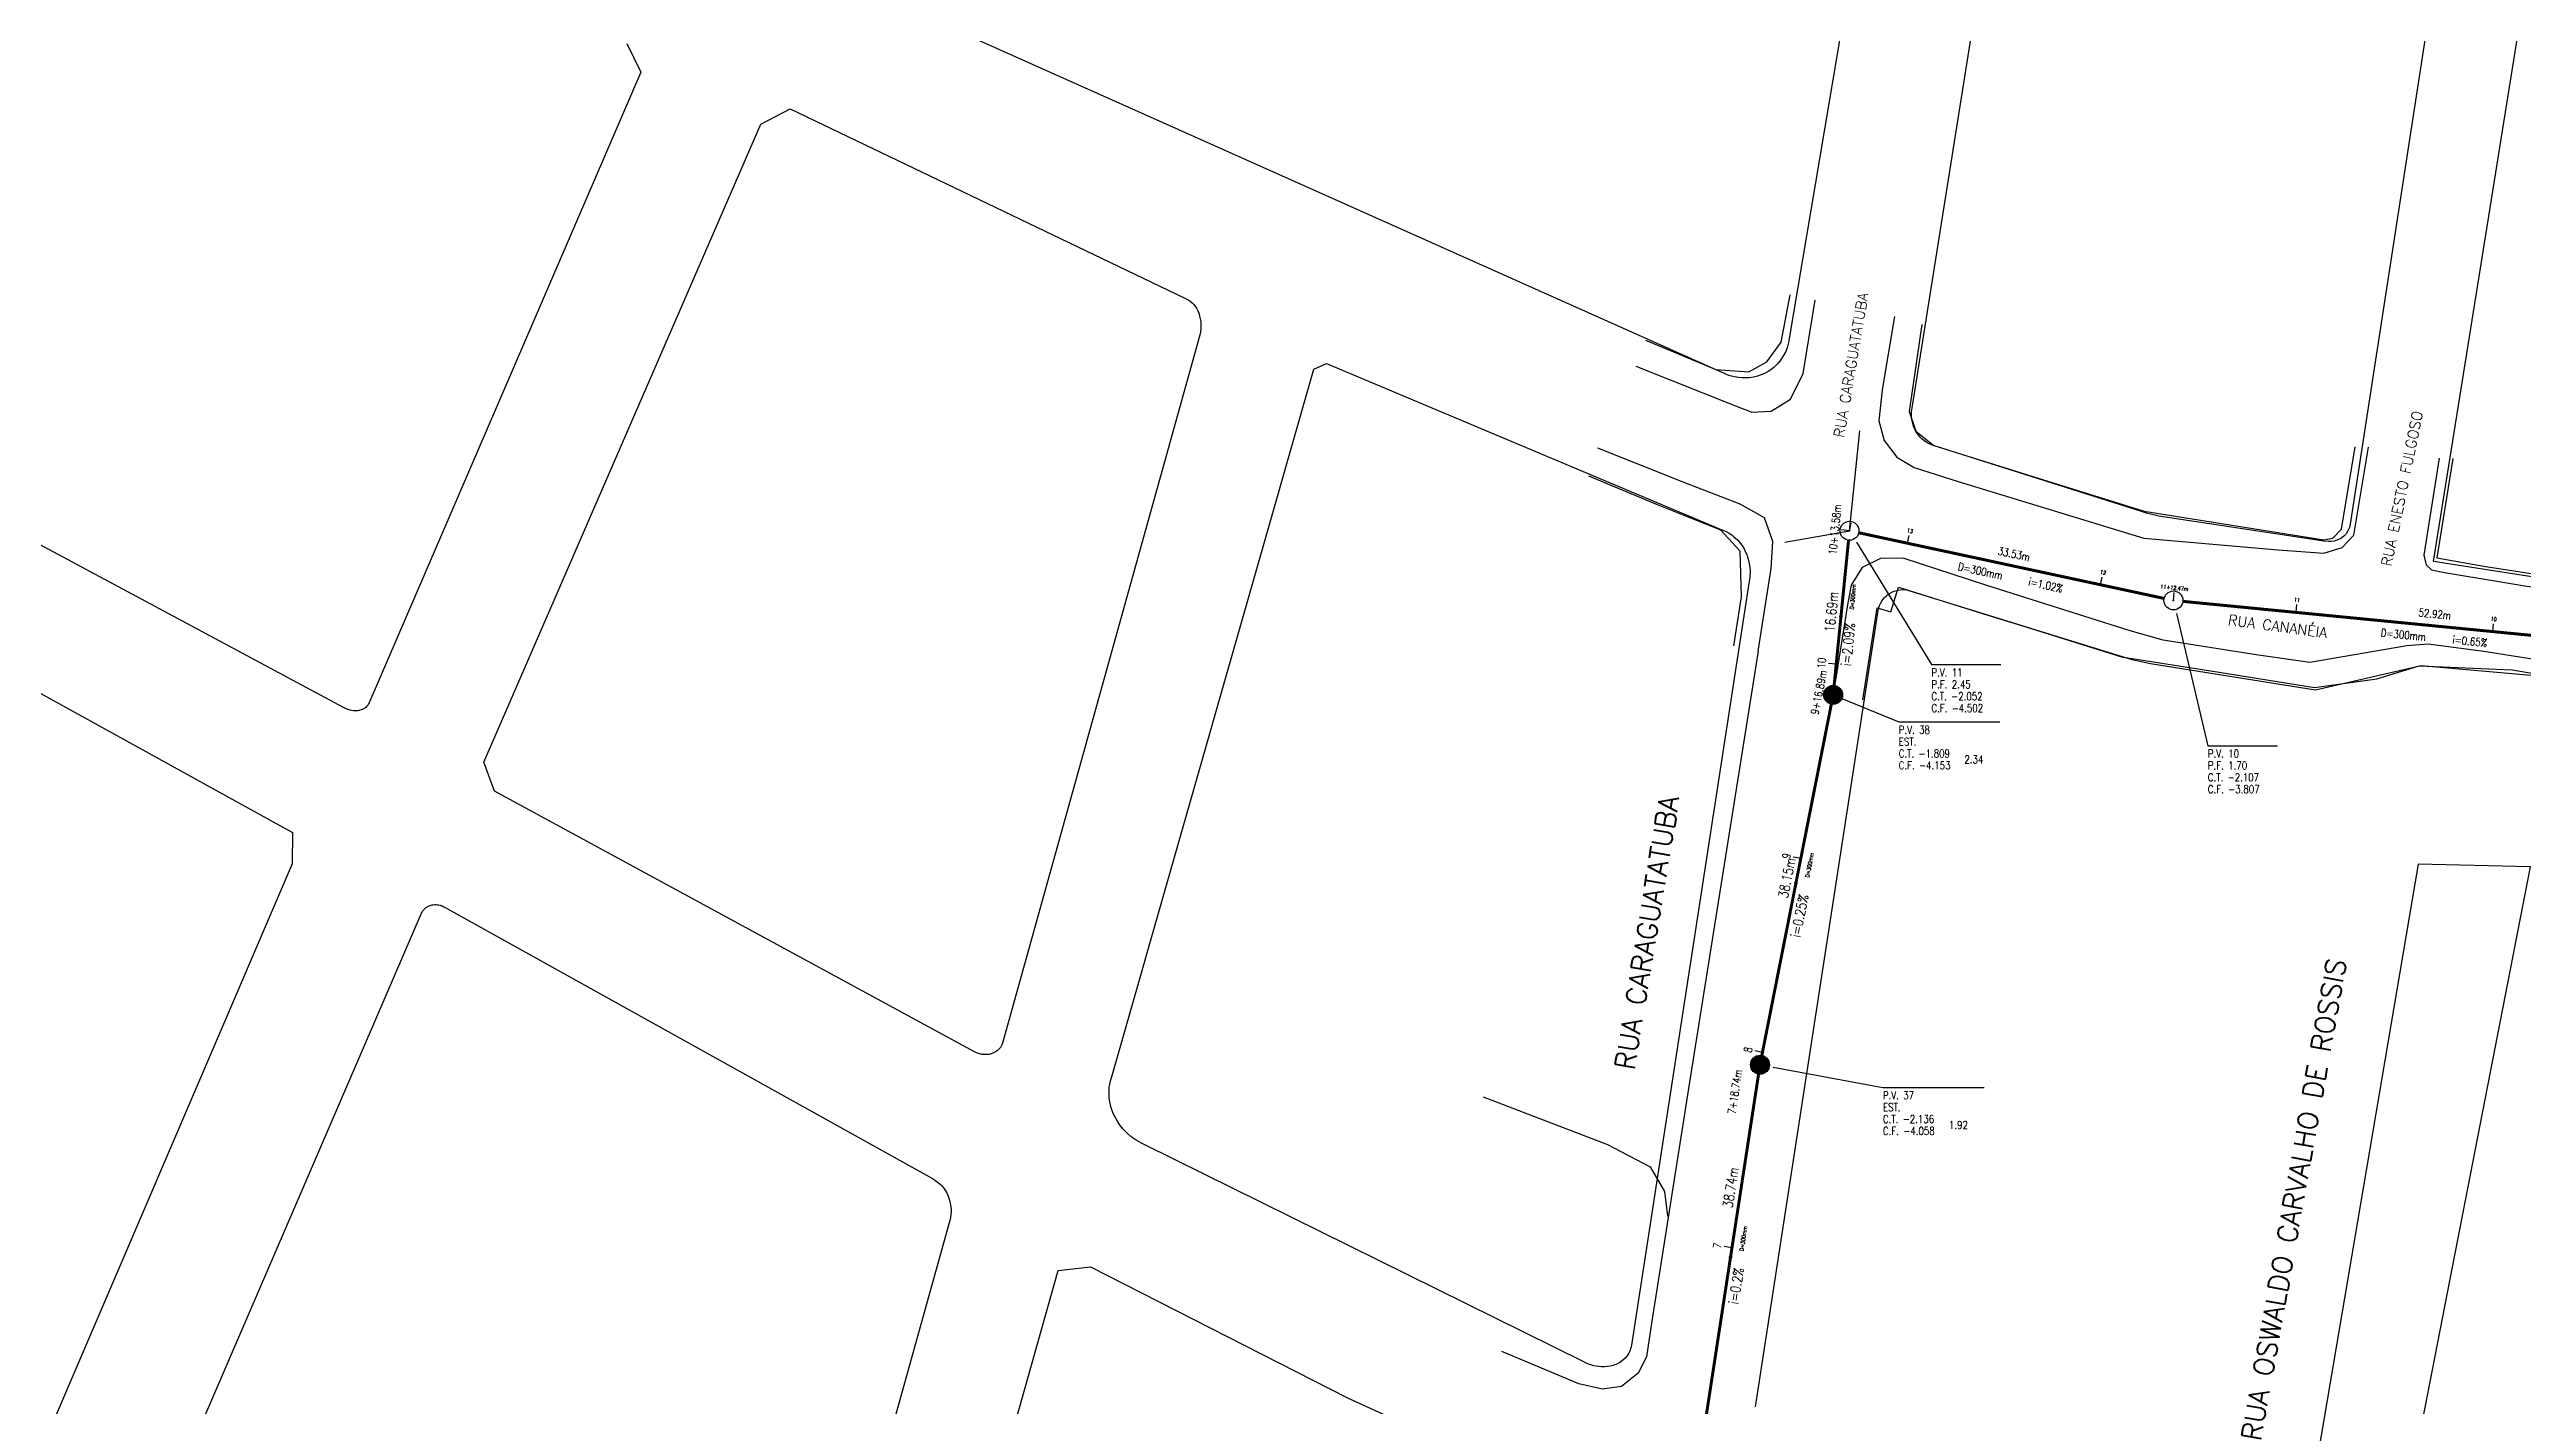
# Model space of a CAD drawing. Extents: x -6997814 to 14282083, y -16 to 289481930.
# Drawn here: x 362103.3 to 362353.6, y 7352491.2 to 7352628.4 of the extents above; entities that cross this region are included whole.
import ezdxf
from ezdxf.enums import TextEntityAlignment as Align

# ---------------------------------------------------------------- set-up
doc = ezdxf.new("R2010")
doc.units = 0
doc.header["$LTSCALE"] = 6.5
doc.layers.get('0').update_dxf_attribs({"linetype": 'CONTINUOUS'})
for name, color, linetype in [('AL-ESGOTO', 30, 'CONTINUOUS'), ('GUIA', 7, 'CONTINUOUS'), ('LISTAGEM_TEXTO', 7, 'CONTINUOUS'), ('MURO', 251, 'CONTINUOUS'), ('PONTOS-CAIXAS_U', 1, 'CONTINUOUS'), ('PS_IND_COMPRIMENTO', 7, 'CONTINUOUS'), ('PS_IND_DIAMETRO', 7, 'CONTINUOUS'), ('PS_IND_FLUXO', 3, 'CONTINUOUS'), ('PS_IND_INCLINACAO', 7, 'CONTINUOUS'), ('PS_PONTOS_IDENTIFICACAO_LIN', 7, 'CONTINUOUS'), ('PS_PONTOS_IDENTIFICACAO_TXT', 7, 'CONTINUOUS'), ('QUADRA-DEF', 7, 'CONTINUOUS'), ('T-MARGEM', 7, 'CONTINUOUS'), ('T_Ptos', 7, 'CONTINUOUS'), ('TUBO_PVC', 1, 'CONTINUOUS'), ('TXT-LOGRAD', 3, 'CONTINUOUS')]:
    doc.layers.add(name, color=color, linetype=linetype)
doc.styles.add('1-1000  -  RÉGUA 100', font='romans.shx', dxfattribs={"height": 2.5})
doc.styles.add('ROMANS', font='romans.shx')
doc.styles.add('SABESP', font='ROMANS.shx', dxfattribs={"height": 2})
picture_1 = doc.add_image_def('image1.ecw', size_in_pixel=(49668, 39849))

# ---------------------------------------------------------------- blocks, each defined once
blk = doc.blocks.new('*U10', base_point=(362285.523, 7352579.72))
at = {"layer": 'GUIA'}
blk.add_circle((362285.523, 7352579.72), 0.24, dxfattribs=at)
blk = doc.blocks.new('*U11', base_point=(362285.523, 7352579.72))
at = {"layer": 'GUIA'}
blk.add_circle((362285.523, 7352579.72), 0.24, dxfattribs=at)
blk = doc.blocks.new('*U240')
at = {"layer": 'T-MARGEM'}
blk.add_line((0, 0), (0, 0.2), dxfattribs=at)
at = {"layer": 'T-MARGEM', "const_width": 0.025, "flags": 128}
blk.add_lwpolyline([(-0.013, 0, 1), (0.013, 0, 1)], format="xyb", close=True, dxfattribs=at)
blk = doc.blocks.new('*U241')
at = {"layer": 'T-MARGEM'}
blk.add_line((0, 0), (0, 0.2), dxfattribs=at)
at = {"layer": 'T-MARGEM', "const_width": 0.025, "flags": 128}
blk.add_lwpolyline([(-0.013, 0, 1), (0.013, 0, 1)], format="xyb", close=True, dxfattribs=at)
blk = doc.blocks.new('*U242')
at = {"layer": 'T-MARGEM'}
blk.add_line((0, 0), (0, 0.2), dxfattribs=at)
at = {"layer": 'T-MARGEM', "const_width": 0.025, "flags": 128}
blk.add_lwpolyline([(-0.013, 0, 1), (0.013, 0, 1)], format="xyb", close=True, dxfattribs=at)
blk = doc.blocks.new('*U243')
at = {"layer": 'T-MARGEM'}
blk.add_line((0, 0), (0, 0.2), dxfattribs=at)
at = {"layer": 'T-MARGEM', "const_width": 0.025, "flags": 128}
blk.add_lwpolyline([(-0.013, 0, 1), (0.013, 0, 1)], format="xyb", close=True, dxfattribs=at)
blk = doc.blocks.new('*U244')
at = {"layer": 'T-MARGEM'}
blk.add_line((0, 0), (0, 0.2), dxfattribs=at)
at = {"layer": 'T-MARGEM', "const_width": 0.025, "flags": 128}
blk.add_lwpolyline([(-0.013, 0, 1), (0.013, 0, 1)], format="xyb", close=True, dxfattribs=at)
blk = doc.blocks.new('*U245')
at = {"layer": 'T-MARGEM'}
blk.add_line((0, 0), (0, 0.2), dxfattribs=at)
at = {"layer": 'T-MARGEM', "const_width": 0.025, "flags": 128}
blk.add_lwpolyline([(-0.013, 0, 1), (0.013, 0, 1)], format="xyb", close=True, dxfattribs=at)
blk = doc.blocks.new('*U555', base_point=(9690.446, 9362.01))
at = {"const_width": 0.24, "flags": 128}
blk.add_lwpolyline([(9690.326, 9362.01, 1), (9690.566, 9362.01, 1)], format="xyb", close=True, dxfattribs=at)
blk.add_circle((9690.446, 9362.01), 0.24)
blk = doc.blocks.new('*U556', base_point=(9690.446, 9362.01))
at = {"const_width": 0.24, "flags": 128}
blk.add_lwpolyline([(9690.326, 9362.01, 1), (9690.566, 9362.01, 1)], format="xyb", close=True, dxfattribs=at)
blk.add_circle((9690.446, 9362.01), 0.24)
blk = doc.blocks.new('*U560')
at = {"layer": 'T-MARGEM'}
blk.add_line((0, 0), (0, 0.2), dxfattribs=at)
at = {"layer": 'T-MARGEM', "const_width": 0.025, "flags": 128}
blk.add_lwpolyline([(-0.013, 0, 1), (0.013, 0, 1)], format="xyb", close=True, dxfattribs=at)
blk = doc.blocks.new('*U561')
at = {"layer": 'T-MARGEM'}
blk.add_line((0, 0), (0, 0.2), dxfattribs=at)
at = {"layer": 'T-MARGEM', "const_width": 0.025, "flags": 128}
blk.add_lwpolyline([(-0.013, 0, 1), (0.013, 0, 1)], format="xyb", close=True, dxfattribs=at)
blk = doc.blocks.new('*U562')
at = {"layer": 'T-MARGEM'}
blk.add_line((0, 0), (0, 0.2), dxfattribs=at)
at = {"layer": 'T-MARGEM', "const_width": 0.025, "flags": 128}
blk.add_lwpolyline([(-0.013, 0, 1), (0.013, 0, 1)], format="xyb", close=True, dxfattribs=at)
blk = doc.blocks.new('*U563')
at = {"layer": 'T-MARGEM'}
blk.add_line((0, 0), (0, 0.2), dxfattribs=at)
at = {"layer": 'T-MARGEM', "const_width": 0.025, "flags": 128}
blk.add_lwpolyline([(-0.013, 0, 1), (0.013, 0, 1)], format="xyb", close=True, dxfattribs=at)
blk = doc.blocks.new('*U564')
at = {"layer": 'T-MARGEM'}
blk.add_line((0, 0), (0, 0.2), dxfattribs=at)
at = {"layer": 'T-MARGEM', "const_width": 0.025, "flags": 128}
blk.add_lwpolyline([(-0.013, 0, 1), (0.013, 0, 1)], format="xyb", close=True, dxfattribs=at)
blk = doc.blocks.new('*U565')
at = {"layer": 'T-MARGEM'}
blk.add_line((0, 0), (0, 0.2), dxfattribs=at)
at = {"layer": 'T-MARGEM', "const_width": 0.025, "flags": 128}
blk.add_lwpolyline([(-0.013, 0, 1), (0.013, 0, 1)], format="xyb", close=True, dxfattribs=at)
blk = doc.blocks.new('*U566')
at = {"layer": 'T-MARGEM'}
blk.add_line((0, 0), (0, 0.2), dxfattribs=at)
at = {"layer": 'T-MARGEM', "const_width": 0.025, "flags": 128}
blk.add_lwpolyline([(-0.013, 0, 1), (0.013, 0, 1)], format="xyb", close=True, dxfattribs=at)

msp = doc.modelspace()

# ---------------------------------------------------------------- linework, layer by layer
at = {"layer": 'AL-ESGOTO'}
msp.add_lwpolyline([(362285.52254, 7352579.72043), (362286.56263, 7352589.83319)], dxfattribs=at)
msp.add_lwpolyline([(362285.52254, 7352579.72043), (362286.56263, 7352589.83319)], dxfattribs=at)
msp.add_lwpolyline([(362285.52254, 7352579.72043), (362286.56263, 7352589.83319)], dxfattribs=at)
at = {"layer": 'AL-ESGOTO', "elevation": -2.0895}
msp.add_lwpolyline([(362278.98859, 7352578.56666), (362285.52254, 7352579.72043)], dxfattribs=at)
msp.add_lwpolyline([(362278.98859, 7352578.56666), (362285.52254, 7352579.72043)], dxfattribs=at)
msp.add_lwpolyline([(362278.98859, 7352578.56666), (362285.52254, 7352579.72043)], dxfattribs=at)
at = {"layer": 'GUIA', "lineweight": -2}
for p, q in [((362276.26417, 7352567.53662, -2.0479), (362269.52216, 7352525.1927, -2.1776)), ((362269.52216, 7352525.1927, -2.1776), (362265.49765, 7352499.54356, -2.0354)), ((362265.49765, 7352499.54356, -2.0354), (362264.9753, 7352496.11742, -2.1215)), ((362258.12117, 7352493.39383, -2.0413), (362250.35107, 7352496.67292, -1.8512)), ((362264.9753, 7352496.11742, -2.1215), (362264.13732, 7352494.47604, -2.0239)), ((362260.51593, 7352492.84752, -1.9377), (362258.12117, 7352493.39383, -2.0413)), ((362262.452, 7352493.14262, -2.0146), (362260.51593, 7352492.84752, -1.9377)), ((362264.13732, 7352494.47604, -2.0239), (362262.452, 7352493.14262, -2.0146))]:
    msp.add_line(p, q, dxfattribs=at)
at = {"layer": 'GUIA'}
for points, elevation in [([(362263.91222, 7352596.38268), (362273.97242, 7352592.34659), (362275.62972, 7352591.71619), (362277.59268, 7352591.81485), (362279.55309, 7352593.03602), (362280.82825, 7352595.63629), (362282.03221, 7352603.05604)], -2.027), ([(362263.91222, 7352596.38268), (362273.97242, 7352592.34659), (362275.62972, 7352591.71619), (362277.59268, 7352591.81485), (362279.55309, 7352593.03602), (362280.82825, 7352595.63629), (362282.03221, 7352603.05604)], -2.027), ([(362290.08268, 7352601.38653), (362288.82959, 7352593.97076), (362288.48836, 7352590.83971), (362289.02412, 7352588.86817), (362290.31653, 7352587.16777), (362292.05951, 7352586.13359), (362296.53717, 7352584.70559), (362315.32439, 7352578.96005), (362328.91342, 7352577.77694), (362333.52851, 7352577.44713), (362335.37377, 7352578.02502), (362336.57895, 7352579.28733), (362338.03804, 7352588.19161)], -2.302), ([(362290.08268, 7352601.38653), (362288.82959, 7352593.97076), (362288.48836, 7352590.83971), (362289.02412, 7352588.86817), (362290.31653, 7352587.16777), (362292.05951, 7352586.13359), (362296.53717, 7352584.70559), (362315.32439, 7352578.96005), (362328.91342, 7352577.77694), (362333.52851, 7352577.44713), (362335.37377, 7352578.02502), (362336.57895, 7352579.28733), (362338.03804, 7352588.19161)], -2.302), ([(362276.26417, 7352567.53662), (362277.59674, 7352575.88605), (362277.76027, 7352578.64506), (362276.92028, 7352581.03807), (362274.45158, 7352582.40619), (362268.68145, 7352584.62986), (362260.04718, 7352588.08556)], -2.0479), ([(362276.26417, 7352567.53662), (362277.59674, 7352575.88605), (362277.76027, 7352578.64506), (362276.92028, 7352581.03807), (362274.45158, 7352582.40619), (362268.68145, 7352584.62986), (362260.04718, 7352588.08556)], -2.0479), ([(362345.19949, 7352587.07061), (362343.66386, 7352577.23834), (362343.86978, 7352576.27061), (362344.41239, 7352575.761), (362345.75209, 7352575.49382), (362367.72374, 7352571.8498), (362371.03498, 7352571.31655)], -1.8308), ([(362345.19949, 7352587.07061), (362343.66386, 7352577.23834), (362343.86978, 7352576.27061), (362344.41239, 7352575.761), (362345.75209, 7352575.49382), (362367.72374, 7352571.8498), (362371.03498, 7352571.31655)], -1.8308), ([(362374.53246, 7352565.04654), (362370.01139, 7352565.01021), (362362.39515, 7352565.49583), (362353.1127, 7352566.94908), (362349.72038, 7352567.50286), (362344.0967, 7352568.25748), (362341.92027, 7352568.08999), (362332.09744, 7352566.38344), (362326.68108, 7352567.17994), (362317.26957, 7352568.6352), (362313.91798, 7352569.58279), (362299.32766, 7352574.22026), (362290.9656, 7352576.94279), (362288.65239, 7352576.90164), (362286.81053, 7352575.99485), (362285.69728, 7352574.22831), (362285.33052, 7352572.22183), (362283.86947, 7352563.10823)], -1.8088), ([(362374.53246, 7352565.04654), (362370.01139, 7352565.01021), (362362.39515, 7352565.49583), (362353.1127, 7352566.94908), (362349.72038, 7352567.50286), (362344.0967, 7352568.25748), (362341.92027, 7352568.08999), (362332.09744, 7352566.38344), (362326.68108, 7352567.17994), (362317.26957, 7352568.6352), (362313.91798, 7352569.58279), (362299.32766, 7352574.22026), (362290.9656, 7352576.94279), (362288.65239, 7352576.90164), (362286.81053, 7352575.99485), (362285.69728, 7352574.22831), (362285.33052, 7352572.22183), (362283.86947, 7352563.10823)], -1.8088)]:
    msp.add_lwpolyline(points, dxfattribs=dict(at, elevation=elevation))
at = {"layer": 'LISTAGEM_TEXTO', "lineweight": -2}
for p, q in [((362248.44318, 7352522.43309, 0.02288), (362261.01575, 7352517.60726, 0.02288)), ((362261.01575, 7352517.60726, 0.02288), (362265.3336, 7352515.36367, 0.02288)), ((362265.3336, 7352515.36367, 0.02288), (362266.81522, 7352512.86609, 0.02288)), ((362266.81522, 7352512.86609, 0.02288), (362267.11154, 7352510.36851, 0.02288))]:
    msp.add_line(p, q, dxfattribs=at)
at = {"layer": 'MURO'}
for points, elevation in [([(362264.87235, 7352599.00528), (362271.99078, 7352596.02785), (362275.32845, 7352595.81519), (362277.15618, 7352596.81971), (362278.60659, 7352598.80563), (362279.52189, 7352603.60398)], -1.957), ([(362292.85616, 7352600.59135), (362291.55393, 7352591.80378), (362292.23867, 7352589.78376), (362294.0563, 7352588.34375), (362304.61966, 7352585.04459), (362315.33222, 7352581.70587), (362333.53697, 7352578.79215), (362334.42886, 7352578.95511), (362335.30619, 7352579.87325), (362336.70734, 7352588.2208)], -2.082), ([(362259.0974, 7352585.27601), (362266.06364, 7352582.38489), (362272.46517, 7352579.80415), (362274.43509, 7352577.67289), (362274.54525, 7352573.02644), (362273.77514, 7352568.08816)], -1.93), ([(362346.56937, 7352587.02271), (362344.98107, 7352576.97373), (362349.91657, 7352576.08937), (362356.89808, 7352575.03959)], -1.5925), ([(362286.88588, 7352562.6175), (362288.31835, 7352571.92351), (362289.69831, 7352571.50425), (362290.49706, 7352574.02505), (362299.52899, 7352571.18183), (362303.82317, 7352569.86256), (362313.04668, 7352566.96855), (362322.92434, 7352565.42065), (362332.59197, 7352563.85925), (362338.90436, 7352564.73244), (362343.19328, 7352566.05835), (362352.59845, 7352565.64263), (362362.56003, 7352563.94566), (362369.93254, 7352563.53424)], -1.8692)]:
    msp.add_lwpolyline(points, dxfattribs=dict(at, elevation=elevation))
at = {"layer": 'PS_IND_FLUXO'}
for points in [[(362302.89191, 7352575.98425, 0, 0, 0), (362302.50086, 7352576.06837, 0.8, 0, 0), (362300.93663, 7352576.40484, 0, 0, 0)], [(362345.63863, 7352570.00369, 0, 0, 0), (362345.24052, 7352570.04251, 0.8, 0, 0), (362343.64807, 7352570.19777, 0, 0, 0)]]:
    msp.add_lwpolyline(points, format="xyseb", dxfattribs=at)
at = {"layer": 'PS_IND_FLUXO', "lineweight": -2}
for points in [[(362284.6564, 7352571.0163, 0.4, 0, 0), (362284.73561, 7352571.81237, 0, 0, 0)], [(362280.09054, 7352544.00551, 0.4, 0, 0), (362280.24579, 7352544.79031, 0, 0, 0)], [(362273.47244, 7352506.14605, 0.4, 0, 0), (362273.59362, 7352506.93682, 0, 0, 0)]]:
    msp.add_lwpolyline(points, format="xyseb", dxfattribs=at)
at = {"layer": 'PS_PONTOS_IDENTIFICACAO_LIN', "linetype": 'Continuous'}
for points in [[(362286.23203, 7352578.56105), (362293.81193, 7352566.17469), (362300.85193, 7352566.17469)], [(362318.61956, 7352571.34613), (362321.79054, 7352557.97129), (362328.83054, 7352557.97129)]]:
    msp.add_lwpolyline(points, dxfattribs=at)
at = {"layer": 'PS_PONTOS_IDENTIFICACAO_LIN', "linetype": 'Continuous', "lineweight": -2}
for points in [[(362283.82353, 7352563.12795), (362290.50528, 7352560.38185), (362300.74528, 7352560.38185)], [(362277.80393, 7352525.44063), (362288.90932, 7352523.38949), (362299.14932, 7352523.38949)]]:
    msp.add_lwpolyline(points, dxfattribs=at)
at = {"layer": 'QUADRA-DEF'}
for points in [[(362394.71394, 7352762.2003), (362378.21394, 7352659.1502), (362384.54395, 7352658.2202), (362381.75395, 7352635.4802), (362370.79395, 7352572.5201), (362344.63391, 7352576.6201), (362379.89392, 7352796.6304), (362399.14394, 7352793.5504), (362394.71394, 7352762.2003)], [(362148.39368, 7352553.36), (362147.32368, 7352556.32), (362175.3537, 7352620.8601), (362178.31371, 7352622.4301), (362218.18376, 7352603.2801), (362218.46376, 7352603.1501), (362218.77376, 7352602.9701), (362219.01376, 7352602.7701), (362219.18376, 7352602.5801), (362219.42376, 7352602.2501), (362219.57376, 7352601.9601), (362219.69376, 7352601.6701), (362219.75376, 7352601.4501), (362219.82376, 7352601.1501), (362219.86376, 7352600.8901), (362219.88376, 7352600.4301), (362219.86376, 7352600.1101), (362219.80376, 7352599.6301), (362199.80375, 7352527.87), (362199.73375, 7352527.71), (362199.58375, 7352527.44), (362199.52375, 7352527.36), (362199.37375, 7352527.2), (362199.27375, 7352527.11), (362199.15375, 7352527.02), (362198.96375, 7352526.92), (362198.81375, 7352526.85), (362198.66375, 7352526.79), (362198.45375, 7352526.74), (362198.29375, 7352526.72), (362198.17375, 7352526.71), (362198.02375, 7352526.71), (362197.89375, 7352526.72), (362197.72375, 7352526.74), (362197.63375, 7352526.76), (362197.47375, 7352526.79), (362197.37375, 7352526.82), (362197.16375, 7352526.9), (362196.95375, 7352527), (362148.39368, 7352553.36)], [(362148.39368, 7352553.36), (362147.32368, 7352556.32), (362175.3537, 7352620.8601), (362178.31371, 7352622.4301), (362218.18376, 7352603.2801), (362218.46376, 7352603.1501), (362218.77376, 7352602.9701), (362219.01376, 7352602.7701), (362219.18376, 7352602.5801), (362219.42376, 7352602.2501), (362219.57376, 7352601.9601), (362219.69376, 7352601.6701), (362219.75376, 7352601.4501), (362219.82376, 7352601.1501), (362219.86376, 7352600.8901), (362219.88376, 7352600.4301), (362219.86376, 7352600.1101), (362219.80376, 7352599.6301), (362199.80375, 7352527.87), (362199.73375, 7352527.71), (362199.58375, 7352527.44), (362199.52375, 7352527.36), (362199.37375, 7352527.2), (362199.27375, 7352527.11), (362199.15375, 7352527.02), (362198.96375, 7352526.92), (362198.81375, 7352526.85), (362198.66375, 7352526.79), (362198.45375, 7352526.74), (362198.29375, 7352526.72), (362198.17375, 7352526.71), (362198.02375, 7352526.71), (362197.89375, 7352526.72), (362197.72375, 7352526.74), (362197.63375, 7352526.76), (362197.47375, 7352526.79), (362197.37375, 7352526.82), (362197.16375, 7352526.9), (362196.95375, 7352527), (362148.39368, 7352553.36)], [(362214.19377, 7352517.59), (362213.87377, 7352517.75), (362213.62377, 7352517.87), (362213.34377, 7352518.04), (362213.01377, 7352518.27), (362212.78377, 7352518.44), (362212.46377, 7352518.72), (362212.21377, 7352518.97), (362212.02377, 7352519.18), (362211.72377, 7352519.55), (362211.52377, 7352519.83), (362211.33377, 7352520.13), (362211.20376, 7352520.37), (362211.04376, 7352520.69), (362210.97376, 7352520.86), (362210.84376, 7352521.22), (362210.76376, 7352521.47), (362210.68376, 7352521.81), (362210.65376, 7352521.95), (362210.62376, 7352522.14), (362210.60376, 7352522.31), (362210.59376, 7352522.45), (362210.58376, 7352522.61), (362210.58376, 7352522.83), (362210.58376, 7352522.95), (362210.58376, 7352523.09), (362210.60376, 7352523.26), (362210.61376, 7352523.41), (362210.63376, 7352523.56), (362210.70376, 7352523.9), (362210.74376, 7352524.07), (362210.83376, 7352524.36), (362231.30377, 7352596.0801), (362232.58378, 7352596.6301), (362272.60383, 7352579.8301), (362273.05383, 7352579.6301), (362273.33383, 7352579.4801), (362273.60383, 7352579.3001), (362273.83383, 7352579.1201), (362274.03383, 7352578.9401), (362274.18383, 7352578.7901), (362274.36383, 7352578.5901), (362274.49383, 7352578.4401), (362274.61383, 7352578.2601), (362274.75383, 7352578.0601), (362274.86383, 7352577.8801), (362274.93383, 7352577.7301), (362275.01383, 7352577.5701), (362275.12383, 7352577.3201), (362275.21383, 7352577.0501), (362275.28383, 7352576.8301), (362275.34383, 7352576.5701), (362275.38383, 7352576.3901), (362275.41383, 7352576.1601), (362275.43383, 7352575.9401), (362275.45383, 7352575.7301), (362275.45383, 7352575.4901), (362275.44383, 7352575.1901), (362275.42383, 7352574.9901), (362275.29383, 7352574.1901), (362263.46383, 7352497.3), (362263.43383, 7352497.15), (362263.37383, 7352496.93), (362263.29383, 7352496.71), (362263.18383, 7352496.5), (362262.98383, 7352496.2), (362262.80383, 7352495.99), (362262.54383, 7352495.75), (362262.24383, 7352495.54), (362261.93383, 7352495.39), (362261.61383, 7352495.26), (362261.30383, 7352495.18), (362261.01383, 7352495.14), (362260.73383, 7352495.11), (362260.38383, 7352495.12), (362260.14383, 7352495.14), (362259.87383, 7352495.18), (362259.64383, 7352495.23), (362259.35383, 7352495.31), (362259.19383, 7352495.37), (362258.88383, 7352495.5), (362258.55383, 7352495.66), (362214.19377, 7352517.59)], [(362214.19377, 7352517.59), (362213.87377, 7352517.75), (362213.62377, 7352517.87), (362213.34377, 7352518.04), (362213.01377, 7352518.27), (362212.78377, 7352518.44), (362212.46377, 7352518.72), (362212.21377, 7352518.97), (362212.02377, 7352519.18), (362211.72377, 7352519.55), (362211.52377, 7352519.83), (362211.33377, 7352520.13), (362211.20376, 7352520.37), (362211.04376, 7352520.69), (362210.97376, 7352520.86), (362210.84376, 7352521.22), (362210.76376, 7352521.47), (362210.68376, 7352521.81), (362210.65376, 7352521.95), (362210.62376, 7352522.14), (362210.60376, 7352522.31), (362210.59376, 7352522.45), (362210.58376, 7352522.61), (362210.58376, 7352522.83), (362210.58376, 7352522.95), (362210.58376, 7352523.09), (362210.60376, 7352523.26), (362210.61376, 7352523.41), (362210.63376, 7352523.56), (362210.70376, 7352523.9), (362210.74376, 7352524.07), (362210.83376, 7352524.36), (362231.30377, 7352596.0801), (362232.58378, 7352596.6301), (362272.60383, 7352579.8301), (362273.05383, 7352579.6301), (362273.33383, 7352579.4801), (362273.60383, 7352579.3001), (362273.83383, 7352579.1201), (362274.03383, 7352578.9401), (362274.18383, 7352578.7901), (362274.36383, 7352578.5901), (362274.49383, 7352578.4401), (362274.61383, 7352578.2601), (362274.75383, 7352578.0601), (362274.86383, 7352577.8801), (362274.93383, 7352577.7301), (362275.01383, 7352577.5701), (362275.12383, 7352577.3201), (362275.21383, 7352577.0501), (362275.28383, 7352576.8301), (362275.34383, 7352576.5701), (362275.38383, 7352576.3901), (362275.41383, 7352576.1601), (362275.43383, 7352575.9401), (362275.45383, 7352575.7301), (362275.45383, 7352575.4901), (362275.44383, 7352575.1901), (362275.42383, 7352574.9901), (362275.29383, 7352574.1901), (362263.46383, 7352497.3), (362263.43383, 7352497.15), (362263.37383, 7352496.93), (362263.29383, 7352496.71), (362263.18383, 7352496.5), (362262.98383, 7352496.2), (362262.80383, 7352495.99), (362262.54383, 7352495.75), (362262.24383, 7352495.54), (362261.93383, 7352495.39), (362261.61383, 7352495.26), (362261.30383, 7352495.18), (362261.01383, 7352495.14), (362260.73383, 7352495.11), (362260.38383, 7352495.12), (362260.14383, 7352495.14), (362259.87383, 7352495.18), (362259.64383, 7352495.23), (362259.35383, 7352495.31), (362259.19383, 7352495.37), (362258.88383, 7352495.5), (362258.55383, 7352495.66), (362214.19377, 7352517.59)]]:
    msp.add_lwpolyline(points, close=True, dxfattribs=at)
for points in [[(362352.4139, 7352685.6302), (362336.1939, 7352580.3801), (362336.1239, 7352580.0501), (362335.9739, 7352579.7101), (362335.7839, 7352579.4201), (362335.5439, 7352579.1801), (362335.2439, 7352578.9501), (362334.8539, 7352578.7701), (362334.5639, 7352578.6801), (362334.2439, 7352578.6301), (362333.9939, 7352578.6201), (362333.4839, 7352578.6701), (362332.6439, 7352578.8001), (362316.81388, 7352581.2101), (362316.81388, 7352581.2101), (362315.72388, 7352581.4601), (362294.23385, 7352588.2701), (362293.81385, 7352588.4001), (362293.58385, 7352588.5101), (362293.27385, 7352588.6801), (362293.05385, 7352588.8401), (362292.87385, 7352588.9901), (362292.67385, 7352589.1901), (362292.44385, 7352589.4801), (362292.28385, 7352589.7101), (362292.16385, 7352589.9301), (362292.04385, 7352590.2001), (362291.96385, 7352590.4301), (362291.88385, 7352590.7101), (362291.83385, 7352590.9901), (362291.81385, 7352591.2201), (362291.80385, 7352591.5301), (362291.81385, 7352591.7501), (362291.90385, 7352592.3501), (362307.77385, 7352692.2802)], [(362352.4139, 7352685.6302), (362336.1939, 7352580.3801), (362336.1239, 7352580.0501), (362335.9739, 7352579.7101), (362335.7839, 7352579.4201), (362335.5439, 7352579.1801), (362335.2439, 7352578.9501), (362334.8539, 7352578.7701), (362334.5639, 7352578.6801), (362334.2439, 7352578.6301), (362333.9939, 7352578.6201), (362333.4839, 7352578.6701), (362332.6439, 7352578.8001), (362316.81388, 7352581.2101), (362316.81388, 7352581.2101), (362315.72388, 7352581.4601), (362294.23385, 7352588.2701), (362293.81385, 7352588.4001), (362293.58385, 7352588.5101), (362293.27385, 7352588.6801), (362293.05385, 7352588.8401), (362292.87385, 7352588.9901), (362292.67385, 7352589.1901), (362292.44385, 7352589.4801), (362292.28385, 7352589.7101), (362292.16385, 7352589.9301), (362292.04385, 7352590.2001), (362291.96385, 7352590.4301), (362291.88385, 7352590.7101), (362291.83385, 7352590.9901), (362291.81385, 7352591.2201), (362291.80385, 7352591.5301), (362291.81385, 7352591.7501), (362291.90385, 7352592.3501), (362307.77385, 7352692.2802)], [(362285.60383, 7352635.7601), (362279.42383, 7352599.1901), (362279.37383, 7352598.9001), (362279.28383, 7352598.5101), (362279.20383, 7352598.2301), (362279.06383, 7352597.8701), (362278.88383, 7352597.5101), (362278.68383, 7352597.1801), (362278.46383, 7352596.8701), (362278.25383, 7352596.6301), (362277.85383, 7352596.2501), (362277.55383, 7352596.0101), (362277.28383, 7352595.8401), (362276.92383, 7352595.6401), (362276.66383, 7352595.5201), (362276.21383, 7352595.3701), (362275.79383, 7352595.2701), (362275.37383, 7352595.2001), (362274.97383, 7352595.1801), (362274.62383, 7352595.1901), (362274.27383, 7352595.2201), (362273.88383, 7352595.2901), (362273.59383, 7352595.3601), (362273.33383, 7352595.4401), (362273.14383, 7352595.5101), (362272.81382, 7352595.6601), (362272.39382, 7352595.8501), (362184.43371, 7352635.1801)], [(362161.77369, 7352629.0301), (362163.19369, 7352626.1201), (362135.77367, 7352562.49), (362135.74367, 7352562.41), (362135.69367, 7352562.3), (362135.64367, 7352562.2), (362135.59367, 7352562.12), (362135.51367, 7352562.02), (362135.44367, 7352561.94), (362135.35367, 7352561.85), (362135.25367, 7352561.78), (362135.13367, 7352561.7), (362134.99367, 7352561.63), (362134.88367, 7352561.59), (362134.77367, 7352561.56), (362134.70367, 7352561.54), (362134.54367, 7352561.51), (362134.37367, 7352561.5), (362134.25367, 7352561.5), (362134.12367, 7352561.51), (362133.94366, 7352561.53), (362133.74366, 7352561.58), (362133.69366, 7352561.59), (362133.57366, 7352561.63), (362133.45366, 7352561.68), (362133.40366, 7352561.7), (362133.31366, 7352561.74), (362133.22366, 7352561.78), (362133.11366, 7352561.84), (362080.9936, 7352589.7701)], [(362072.02359, 7352580.06), (362127.93366, 7352549.2), (362127.90366, 7352546.01), (362100.47364, 7352481.9899)], [(362276.00385, 7352491.08), (362288.41385, 7352571.6501), (362288.46385, 7352571.8601), (362288.57385, 7352572.1701), (362288.65385, 7352572.3601), (362288.79385, 7352572.5901), (362288.90385, 7352572.7501), (362289.07385, 7352572.9601), (362289.22385, 7352573.1001), (362289.35385, 7352573.2201), (362289.58385, 7352573.3801), (362289.86385, 7352573.5301), (362290.04385, 7352573.6101), (362290.31385, 7352573.6901), (362290.66385, 7352573.7501), (362291.01385, 7352573.7601), (362291.24385, 7352573.7401), (362291.44385, 7352573.7001), (362291.73385, 7352573.6201), (362314.09388, 7352566.7001), (362315.98388, 7352566.2901), (362332.6739, 7352563.6201), (362343.37391, 7352566.0701), (362374.03395, 7352563.4001)], [(362276.00385, 7352491.08), (362288.41385, 7352571.6501), (362288.46385, 7352571.8601), (362288.57385, 7352572.1701), (362288.65385, 7352572.3601), (362288.79385, 7352572.5901), (362288.90385, 7352572.7501), (362289.07385, 7352572.9601), (362289.22385, 7352573.1001), (362289.35385, 7352573.2201), (362289.58385, 7352573.3801), (362289.86385, 7352573.5301), (362290.04385, 7352573.6101), (362290.31385, 7352573.6901), (362290.66385, 7352573.7501), (362291.01385, 7352573.7601), (362291.24385, 7352573.7401), (362291.44385, 7352573.7001), (362291.73385, 7352573.6201), (362314.09388, 7352566.7001), (362315.98388, 7352566.2901), (362332.6739, 7352563.6201), (362343.37391, 7352566.0701), (362374.03395, 7352563.4001)], [(362276.00385, 7352491.08), (362288.41385, 7352571.6501), (362288.46385, 7352571.8601), (362288.57385, 7352572.1701), (362288.65385, 7352572.3601), (362288.79385, 7352572.5901), (362288.90385, 7352572.7501), (362289.07385, 7352572.9601), (362289.22385, 7352573.1001), (362289.35385, 7352573.2201), (362289.58385, 7352573.3801), (362289.86385, 7352573.5301), (362290.04385, 7352573.6101), (362290.31385, 7352573.6901), (362290.66385, 7352573.7501), (362291.01385, 7352573.7601), (362291.24385, 7352573.7401), (362291.44385, 7352573.7001), (362291.73385, 7352573.6201), (362314.09388, 7352566.7001), (362315.98388, 7352566.2901), (362332.6739, 7352563.6201), (362343.37391, 7352566.0701), (362374.03395, 7352563.4001)], [(362340.97393, 7352476.63), (362354.43393, 7352545.7001), (362343.08392, 7352545.9701), (362331.40392, 7352477.25)], [(362340.97393, 7352476.63), (362354.43393, 7352545.7001), (362343.08392, 7352545.9701), (362331.40392, 7352477.25)], [(362340.97393, 7352476.63), (362354.43393, 7352545.7001), (362343.08392, 7352545.9701), (362331.40392, 7352477.25)], [(362112.51366, 7352474.9499), (362141.00368, 7352541.03), (362141.06368, 7352541.14), (362141.10368, 7352541.22), (362141.17368, 7352541.31), (362141.22368, 7352541.36), (362141.27368, 7352541.42), (362141.33368, 7352541.49), (362141.41368, 7352541.55), (362141.47368, 7352541.6), (362141.56368, 7352541.66), (362141.63368, 7352541.7), (362141.70368, 7352541.74), (362141.79368, 7352541.78), (362141.89368, 7352541.81), (362141.98368, 7352541.84), (362142.08368, 7352541.86), (362142.14368, 7352541.87), (362142.32368, 7352541.89), (362142.45368, 7352541.89), (362142.57368, 7352541.88), (362142.67368, 7352541.87), (362142.73368, 7352541.86), (362142.87368, 7352541.83), (362143.01368, 7352541.78), (362143.10368, 7352541.75), (362143.25368, 7352541.67), (362143.45368, 7352541.55), (362143.69368, 7352541.42), (362192.72374, 7352514.17), (362192.93374, 7352514.05), (362193.20374, 7352513.85), (362193.33374, 7352513.75), (362193.52375, 7352513.58), (362193.67375, 7352513.42), (362193.82375, 7352513.24), (362194.03375, 7352512.94), (362194.16375, 7352512.72), (362194.31375, 7352512.39), (362194.41375, 7352512.1), (362194.48375, 7352511.84), (362194.55375, 7352511.52), (362194.59375, 7352511.04), (362194.59375, 7352510.85), (362194.53375, 7352510.24), (362194.49375, 7352510.02), (362194.40375, 7352509.68), (362173.76374, 7352435.6199)], [(362184.89375, 7352431.9499), (362205.43376, 7352504.88), (362208.69376, 7352505.25), (362234.7338, 7352491.99), (362239.89381, 7352489.63)]]:
    msp.add_lwpolyline(points, dxfattribs=at)
at = {"layer": 'TUBO_PVC', "lineweight": -2, "const_width": 0.3}
for points in [[(362283.96449, 7352564.06308), (362285.42752, 7352578.76558)], [(362276.65302, 7352526.62869), (362283.6833, 7352562.16713)], [(362270.74451, 7352488.34351), (362276.32155, 7352524.73936)]]:
    msp.add_lwpolyline(points, dxfattribs=at)
at = {"layer": 'TUBO_PVC', "const_width": 0.3}
for points in [[(362317.36835, 7352572.87035), (362286.4602, 7352579.51874)], [(362370.02559, 7352567.62593), (362319.26111, 7352572.57553)]]:
    msp.add_lwpolyline(points, dxfattribs=at)

# ---------------------------------------------------------------- block references
at = {"layer": 'PONTOS-CAIXAS_U', "xscale": 4, "yscale": 4, "zscale": 4}
for name, p in [('*U11', (362285.52254, 7352579.72043)), ('*U10', (362318.30601, 7352572.66866))]:
    msp.add_blockref(name, p, dxfattribs=at)
at = {"layer": 'PONTOS-CAIXAS_U', "lineweight": -2, "xscale": 4, "yscale": 4, "zscale": 4}
for name, p, rotation in [('*U566', (362285.52254, 7352579.72043), 84.31725460915877), ('*U245', (362285.52254, 7352579.72043), 347.8605573035186), ('*U244', (362291.38984, 7352578.45837), 347.8605573035186), ('*U243', (362310.94261, 7352574.25254), 347.8605573035186), ('*U242', (362318.30601, 7352572.66866), 354.431183311597), ('*U241', (362330.71535, 7352571.45873), 354.431183311597), ('*U240', (362350.62096, 7352569.51791), 354.431183311597), ('*U565', (362284.17791, 7352566.20784), 84.31725460915877), ('*U564', (362283.86947, 7352563.10823), 78.81012069513116), ('*U563', (362280.59274, 7352546.54415), 78.81012069513116), ('*U561', (362276.46685, 7352525.68759), 81.28815681081939), ('*U562', (362276.71151, 7352526.92436), 78.81012069513116), ('*U560', (362273.62851, 7352507.16453), 81.28815681081939)]:
    msp.add_blockref(name, p, dxfattribs=dict(at, rotation=rotation))
for name, p in [('*U556', (362283.86947, 7352563.10823)), ('*U555', (362276.46685, 7352525.68759))]:
    msp.add_blockref(name, p, dxfattribs=at)

# ---------------------------------------------------------------- texts
at = {"color": 0, "linetype": 'Continuous', "lineweight": 30, "ltscale": 0.8, "style": '1-1000  -  RÉGUA 100'}
for s, rotation, p in [('RUA CARAGUATATUBA', 80.4142365, (362284.96427, 7352589.09031, 1394.19939)), ('RUA ENESTO FULGOSO', 78.3864868, (362340.34773, 7352576.04604, 1394.19939)), ('RUA CANANÉIA', 352.4434092, (362323.78356, 7352570.19464, 1394.19939))]:
    msp.add_text(s, height=1.0576512, rotation=rotation, dxfattribs=at).set_placement(p)
at = {"layer": 'PS_IND_COMPRIMENTO', "style": 'ROMANS', "width": 0.8}
for s, rotation, p in [('33.53m', 347.8605573, (362302.16662, 7352577.36771)), ('52.92m', 354.4311833, (362344.7598, 7352571.29507))]:
    msp.add_text(s, height=0.8, rotation=rotation, dxfattribs=at).set_placement(p, align=Align.MIDDLE_CENTER)
at = {"layer": 'PS_IND_COMPRIMENTO', "lineweight": -2, "style": 'ROMANS', "width": 0.8}
for s, rotation, p in [('16.69m', 84.3172546, (362283.70092, 7352571.51335)), ('38.15m', 78.8101207, (362279.18717, 7352544.59197)), ('38.74m', 81.2881568, (362273.49299, 7352513.25661))]:
    msp.add_text(s, height=1, rotation=rotation, dxfattribs=at).set_placement(p, align=Align.MIDDLE_CENTER)
at = {"layer": 'PS_IND_DIAMETRO', "style": 'ROMANS', "width": 0.8}
for rotation, p in [(347.8605573, (362298.76811, 7352575.64384)), (354.4311833, (362341.58087, 7352569.19364))]:
    msp.add_text('D=300mm', height=0.8, rotation=rotation, dxfattribs=at).set_placement(p, align=Align.MIDDLE_CENTER)
at = {"layer": 'PS_IND_DIAMETRO', "lineweight": -2, "style": 'ROMANS', "width": 0.8}
for rotation, p in [(84.3172546, (362285.86141, 7352573.02686)), (84.3172546, (362285.86141, 7352573.02686)), (78.8101207, (362281.48294, 7352545.89115)), (81.2881568, (362274.78201, 7352508.09012))]:
    msp.add_text('D=300mm', height=0.4, rotation=rotation, dxfattribs=at).set_placement(p, align=Align.MIDDLE_CENTER)
at = {"layer": 'PS_IND_INCLINACAO', "style": 'ROMANS', "width": 0.8}
for s, rotation, p in [('i=1.02%', 347.8605573, (362305.37695, 7352574.22227)), ('i=0.65%', 354.4311833, (362348.30897, 7352568.53764))]:
    msp.add_text(s, height=0.8, rotation=rotation, dxfattribs=at).set_placement(p, align=Align.MIDDLE_CENTER)
at = {"layer": 'PS_IND_INCLINACAO', "lineweight": -2, "style": 'ROMANS', "width": 0.8}
for s, rotation, p in [('i=2.09%', 84.3172546, (362285.38215, 7352568.21065)), ('i=0.25%', 78.8101207, (362280.46606, 7352540.75077)), ('i=0.2%', 81.2881568, (362274.04892, 7352503.30596))]:
    msp.add_text(s, height=1, rotation=rotation, dxfattribs=at).set_placement(p, align=Align.MIDDLE_CENTER)
at = {"layer": 'PS_PONTOS_IDENTIFICACAO_TXT', "lineweight": -2, "style": 'ROMANS', "width": 0.8}
for s, height, rotation, p in [('10+13.58m', 0.8, 84.3172546, (362284.44785, 7352579.8049)), ('13', 0.4, 347.8605573, (362291.59736, 7352579.51422)), ('12', 0.4, 347.8605573, (362311.15014, 7352575.30839)), ('11+12.47m', 0.4, 354.4311833, (362318.38829, 7352573.74356)), ('11', 0.4, 354.4311833, (362330.79763, 7352572.53363)), ('10', 0.4, 354.4311833, (362350.70324, 7352570.59281)), ('9+16.89m', 0.8, 78.8101207, (362282.81, 7352563.29778)), ('10', 0.8, 84.3172546, (362283.10322, 7352566.29231)), ('9', 0.8, 78.8101207, (362279.53327, 7352546.73369)), ('8', 0.8, 78.8101207, (362275.65205, 7352527.1139)), ('7+18.74m', 0.8, 81.2881568, (362274.32243, 7352522.88286)), ('7', 0.8, 81.2881568, (362272.56097, 7352507.30694))]:
    msp.add_text(s, height=height, rotation=rotation, dxfattribs=at).set_placement(p, align=Align.CENTER)
at = {"layer": 'PS_PONTOS_IDENTIFICACAO_TXT', "style": 'ROMANS', "width": 0.8}
for s, p in [('P.V. 11', (362293.81193, 7352564.97469)), ('C.T. -2.052', (362293.81193, 7352562.57469)), ('P.F. 2.45', (362293.81193, 7352563.77469)), ('C.F. -4.502', (362293.81193, 7352561.37469)), ('P.V. 10', (362321.79054, 7352556.77129)), ('C.T. -2.107', (362321.79054, 7352554.37129)), ('P.F. 1.70', (362321.79054, 7352555.57129)), ('C.F. -3.807', (362321.79054, 7352553.17129))]:
    msp.add_text(s, height=0.8, dxfattribs=at).set_placement(p)
at = {"layer": 'PS_PONTOS_IDENTIFICACAO_TXT', "lineweight": -2, "style": 'ROMANS', "width": 0.8}
for s, p in [('P.V. 38', (362290.50528, 7352559.18185)), ('C.T. -1.809', (362290.50528, 7352556.78185)), ('EST. ', (362290.50528, 7352557.98185)), ('C.F. -4.153', (362290.50528, 7352555.58185)), ('2.34', (362297.1567, 7352556.18185)), ('P.V. 37', (362288.90932, 7352522.18949)), ('C.T. -2.136', (362288.90932, 7352519.78949)), ('EST. ', (362288.90932, 7352520.98949)), ('1.92', (362295.59123, 7352519.18949)), ('C.F. -4.058', (362288.90932, 7352518.58949))]:
    msp.add_text(s, height=0.8, dxfattribs=at).set_placement(p)
at = {"layer": 'TXT-LOGRAD', "style": 'SABESP'}
for s, rotation, p in [('RUA CARAGUATATUBA', 80.6201486, (362265.03383, 7352539.07)), ('RUA OSWALDO CARVALHO DE ROSSIS', 79.8702075, (362330.49391, 7352512.05))]:
    msp.add_text(s, height=2, rotation=rotation, dxfattribs=at).set_placement(p, align=Align.MIDDLE_CENTER)

# ---------------------------------------------------------------- pictures from other files: only their frames are drawn
at = {"layer": 'T_Ptos'}
image = msp.add_image(picture_1, insert=(362075.72988, 7352287.82708), size_in_units=(689.73754, 553.38147), dxfattribs=dict(at, fade=70))
image.dxf.flags = 15

doc.saveas('drawing.dxf')
